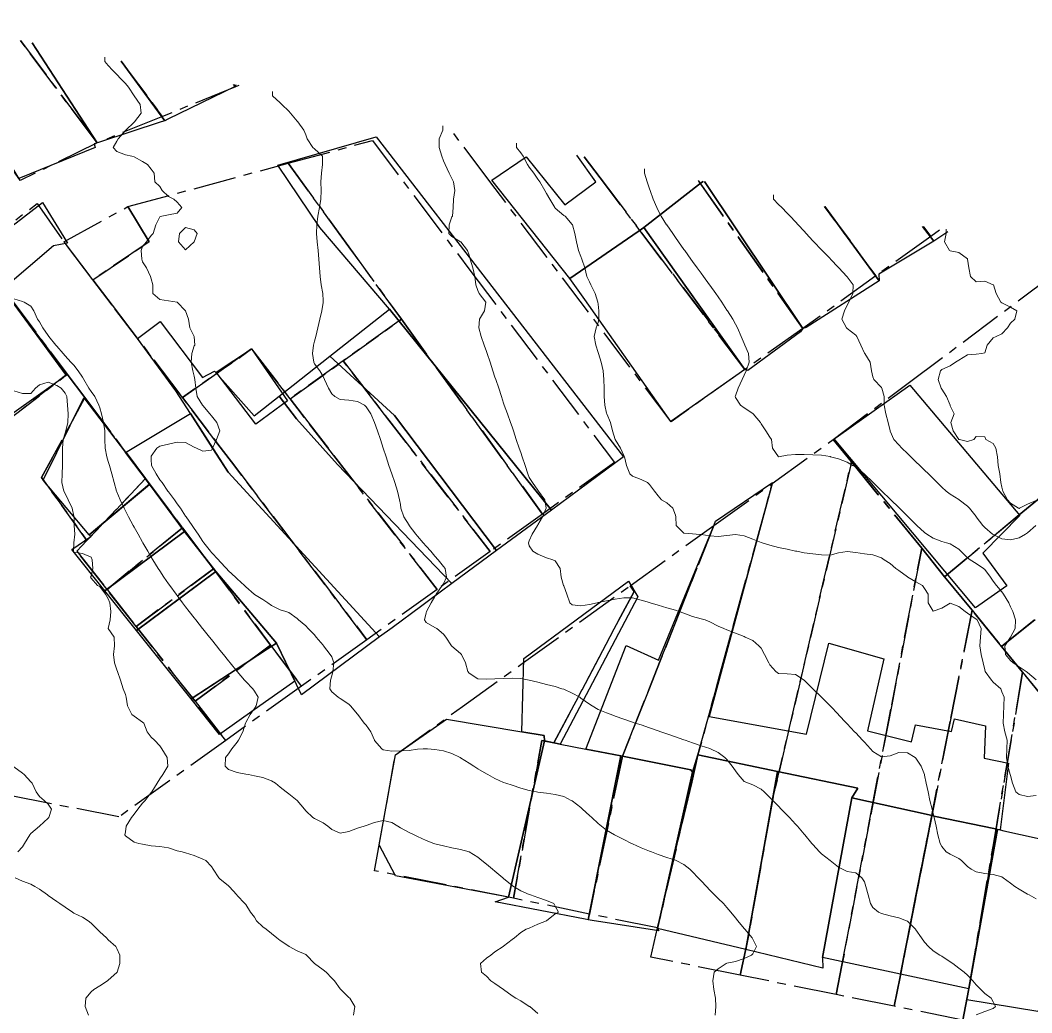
# Model space of a CAD drawing. Header units: centimetres. Extents: x 0 to 642158, y -847 to 649707.
# Drawn here: x 616607.6 to 616666.5, y 621725.4 to 621783.2 of the extents above; entities that cross this region are included whole.
import ezdxf

# ---------------------------------------------------------------- set-up
doc = ezdxf.new("R2010")
doc.units = ezdxf.units.CM
doc.header["$MEASUREMENT"] = 0
doc.linetypes.add('CENTERX2', pattern=[4, 2.5, -0.5, 0.5, -0.5])
doc.layers.add('SPW_batiments', color=7, linetype='Continuous')
doc.layers.add('SPW_parcellaire cadastral', color=7, linetype='CENTERX2', lineweight=25, true_color=0xff0542)
doc.layers.add('WAL_topographie 0.5', color=253, linetype='Continuous', lineweight=20)

msp = doc.modelspace()

# ---------------------------------------------------------------- linework, layer by layer
at = {"layer": 'SPW_batiments'}
for points in [[(616608.329, 621781.833), (616612.1, 621776.011), (616611.931, 621775.956), (616611.99, 621775.74), (616607.536, 621773.938), (616602.757, 621780.898), (616602.895, 621780.983), (616604.122, 621781.357), (616606.406, 621782.23)], [(616616.034, 621777.303), (616615.822, 621777.233), (616612.243, 621776.058), (616612.1, 621776.011), (616608.329, 621781.833)], [(616613.496, 621780.766), (616616.034, 621777.303)], [(616620.129, 621779.299), (616616.208, 621777.388), (616616.034, 621777.303), (616613.496, 621780.766)], [(616620.168, 621779.389), (616620.129, 621779.299), (616620.041, 621779.416)], [(616620.041, 621779.416), (616620.129, 621779.299)], [(616638.544, 621754.65), (616629.111, 621766.345), (616625.057, 621771.098), (616622.624, 621774.724), (616628.342, 621776.362), (616642.737, 621757.754), (616642.741, 621757.749), (616638.544, 621754.65)], [(616647.369, 621773.775), (616647.278, 621773.709), (616643.915, 621771.089), (616643.775, 621770.991), (616643.589, 621770.863), (616639.613, 621768.123), (616635.07, 621773.841), (616637.069, 621775.209), (616639.32, 621772.409), (616641.12, 621773.742), (616640.011, 621775.294)], [(616653.176, 621765.214), (616653.034, 621765.029), (616649.961, 621762.763), (616649.802, 621762.831), (616643.915, 621771.089), (616647.278, 621773.709), (616647.369, 621773.775)], [(616647.444, 621773.76), (616653.176, 621765.214)], [(616654.446, 621772.315), (616657.618, 621767.995), (616653.37, 621765.278), (616653.176, 621765.214), (616647.444, 621773.76)], [(616605.198, 621769.137), (616604.912, 621769.466), (616608.925, 621772.538), (616610.16, 621770.527), (616610.37, 621770.184), (616609.565, 621770.021), (616606.613, 621767.507), (616605.198, 621769.137)], [(616660.787, 621770.298), (616657.596, 621768.38), (616657.618, 621767.995), (616654.446, 621772.315)], [(616649.802, 621762.831), (616645.495, 621759.801), (616640.479, 621766.898), (616639.613, 621768.123), (616643.589, 621770.863), (616643.775, 621770.991), (616643.915, 621771.089), (616649.802, 621762.831)], [(616660.124, 621771.143), (616660.787, 621770.298)], [(616661.599, 621770.839), (616661.028, 621770.459), (616660.787, 621770.298), (616660.124, 621771.143)], [(616606.613, 621767.507), (616610.296, 621762.487), (616606.527, 621759.796), (616603.179, 621763.954), (616602.59, 621765.185), (616605.695, 621768.324), (616606.613, 621767.507)], [(616629.111, 621766.345), (616638.544, 621754.65), (616635.349, 621752.29), (616629.413, 621760.157), (616625.638, 621763.604), (616629.111, 621766.345)], [(616618.839, 621758.236), (616617.543, 621760.271), (616616.689, 621761.59), (616614.441, 621764.639), (616615.771, 621765.617), (616618.231, 621762.37), (616618.933, 621762.725), (616621.232, 621760.126), (616622.686, 621761.273), (616623.705, 621759.949), (616626.084, 621757.301), (616632.747, 621750.369), (616631.38, 621749.359), (616631.001, 621749.08), (616629.27, 621747.802), (616628.54, 621747.263), (616619.722, 621756.848), (616618.839, 621758.236)], [(616623.188, 621761.007), (616621.339, 621759.64), (616619.03, 621762.682), (616621.088, 621764.023), (616623.188, 621761.007)], [(616632.747, 621750.369), (616626.084, 621757.301), (616623.705, 621759.949), (616622.686, 621761.273), (616623.499, 621761.915), (616625.638, 621763.604), (616629.413, 621760.157), (616635.349, 621752.29), (616632.747, 621750.369)], [(616665.792, 621754.331), (616663.639, 621752.145), (616665.039, 621750.245), (616663.222, 621748.962), (616654.995, 621758.801), (616655.236, 621758.971), (616659.388, 621761.911), (616665.792, 621754.331)], [(616611.321, 621761.181), (616613.757, 621757.989), (616615.152, 621756.146), (616611.645, 621753.209), (616608.954, 621756.392), (616611.321, 621761.181)], [(616617.543, 621760.271), (616619.722, 621756.848), (616628.54, 621747.263), (616623.987, 621743.901), (616622.542, 621746.902), (616619.001, 621751.079), (616617.185, 621753.401), (616615.152, 621756.146), (616613.757, 621757.989), (616617.543, 621760.271)], [(616615.144, 621756.139), (616615.152, 621756.146), (616617.185, 621753.401), (616612.554, 621749.943), (616610.627, 621752.356), (616611.728, 621753.11), (616611.645, 621753.209), (616615.144, 621756.139)], [(616647.723, 621742.643), (616653.373, 621741.611), (616654.673, 621746.911), (616657.873, 621745.994), (616656.94, 621741.794), (616659.49, 621741.162), (616659.723, 621742.145), (616661.823, 621741.762), (616661.99, 621742.495), (616663.79, 621742.095), (616663.723, 621740.212), (616665.14, 621739.912), (616664.645, 621736.03), (616664.496, 621736.063), (616664.276, 621736.109), (616660.89, 621736.823), (616660.67, 621736.869), (616660.523, 621736.902), (616656.014, 621737.906), (616656.368, 621738.467), (616651.701, 621739.441), (616647.065, 621740.408), (616646.738, 621739.385), (616646.652, 621739.534), (616642.872, 621740.278), (616642.58, 621740.336), (616640.539, 621740.738), (616642.89, 621746.76), (616644.773, 621745.91), (616648.007, 621753.792), (616648.089, 621753.993), (616651.406, 621756.253), (616647.723, 621742.643)], [(616619.001, 621751.078), (616614.392, 621747.64), (616612.554, 621749.943), (616617.185, 621753.401), (616619.001, 621751.078)], [(616614.395, 621747.642), (616615.045, 621748.127), (616619.001, 621751.079), (616622.542, 621746.902), (616617.573, 621743.655), (616614.392, 621747.64), (616614.395, 621747.642)], [(616643.572, 621749.593), (616639.046, 621741.032), (616638.137, 621741.211), (616638.119, 621741.519), (616636.807, 621741.747), (616636.923, 621746.009), (616643.022, 621750.51), (616643.572, 621749.593)], [(616619.218, 621741.595), (616617.573, 621743.655), (616622.023, 621746.563), (616622.542, 621746.902), (616623.606, 621744.693), (616623.472, 621744.599), (616621.242, 621743.024), (616619.218, 621741.595)], [(616636.807, 621741.747), (616638.119, 621741.519), (616638.137, 621741.211), (616636.03, 621732.122), (616629.469, 621733.37), (616628.517, 621735.171), (616629.455, 621740.404), (616632.426, 621742.47), (616636.807, 621741.747)], [(616639.046, 621741.032), (616640.539, 621740.738), (616642.58, 621740.336), (616640.68, 621730.805), (616640.506, 621730.833), (616635.273, 621731.847), (616636.03, 621732.122), (616638.137, 621741.211), (616639.046, 621741.032)], [(616642.872, 621740.278), (616646.652, 621739.534), (616646.738, 621739.385), (616644.707, 621730.3), (616644.793, 621730.151), (616640.902, 621730.77), (616640.68, 621730.805), (616642.58, 621740.336), (616642.872, 621740.278)], [(616651.701, 621739.441), (616649.857, 621729.066), (616644.707, 621730.3), (616646.738, 621739.385), (616647.065, 621740.408), (616651.701, 621739.441)], [(616656.368, 621738.467), (616656.014, 621737.906), (616654.304, 621728.608), (616654.339, 621727.992), (616649.857, 621729.066), (616651.701, 621739.441), (616656.368, 621738.467)], [(616660.523, 621736.902), (616660.67, 621736.869), (616658.853, 621727.631), (616654.304, 621728.608), (616656.014, 621737.906), (616660.523, 621736.902)], [(616660.89, 621736.823), (616664.276, 621736.109), (616664.496, 621736.063), (616662.828, 621726.777), (616658.853, 621727.631), (616660.67, 621736.869), (616660.89, 621736.823)], [(616664.645, 621736.03), (616664.865, 621735.982), (616668.919, 621735.09), (616668.501, 621734.293), (616667.051, 621725.86), (616666.842, 621725.462), (616662.713, 621726.151), (616662.828, 621726.777), (616664.496, 621736.063), (616664.645, 621736.03)]]:
    msp.add_lwpolyline(points, dxfattribs=at)
at = {"layer": 'SPW_parcellaire cadastral'}
for points in [[(616607.637, 621781.976), (616612.1, 621776.01), (616607.614, 621773.823), (616603.23, 621781.015), (616601.926, 621783.154)], [(616613.487, 621780.768), (616615.901, 621777.551), (616612.1, 621776.01), (616607.637, 621781.976)], [(616620.036, 621779.417), (616620.148, 621779.273), (616615.901, 621777.551), (616613.487, 621780.768)], [(616620.344, 621779.353), (616620.148, 621779.273), (616620.036, 621779.417)], [(616649.797, 621762.837), (616645.514, 621759.775), (616634.958, 621773.764), (616632.658, 621776.812)], [(616638.017, 621754.414), (616629.806, 621765.749), (616626.745, 621769.973), (616623.225, 621774.832), (616628.12, 621776.157), (616630.662, 621772.774), (616633.796, 621768.602), (616642.206, 621757.41), (616638.017, 621754.414)], [(616611.85, 621768.049), (616615.121, 621770.256), (616613.888, 621772.305), (616623.225, 621774.832), (616626.745, 621769.973), (616629.806, 621765.749), (616626.42, 621763.328), (616623.329, 621761.118), (616621.088, 621764.022), (616617.066, 621761.196), (616612.977, 621766.568), (616611.85, 621768.049)], [(616640.442, 621775.205), (616641.374, 621773.973), (616649.797, 621762.837)], [(616647.074, 621773.836), (616653.177, 621765.208), (616649.797, 621762.837), (616641.374, 621773.973), (616640.442, 621775.205)], [(616654.428, 621772.319), (616657.409, 621768.28), (616653.177, 621765.208), (616647.074, 621773.836)], [(616623.997, 621744.39), (616622.196, 621746.789), (616618.87, 621751.22), (616618.372, 621751.884), (616617.069, 621753.619), (616614.916, 621756.488), (616611.386, 621761.191), (616610.366, 621762.549), (616609.383, 621763.859), (616607.032, 621766.991), (616604.971, 621769.737), (616608.62, 621772.488), (616610.171, 621770.255), (616611.85, 621768.049), (616612.977, 621766.568), (616617.066, 621761.196), (616619.132, 621758.483), (616619.918, 621757.45), (616627.793, 621747.104), (616623.997, 621744.39)], [(616611.85, 621768.049), (616610.171, 621770.255), (616613.888, 621772.305), (616615.121, 621770.256), (616611.85, 621768.049)], [(616660.182, 621771.131), (616660.621, 621770.576), (616657.409, 621768.28), (616654.428, 621772.319)], [(616660.621, 621770.576), (616660.182, 621771.131)], [(616661.123, 621770.937), (616660.621, 621770.576)], [(616680.849, 621766.866), (616676.09, 621762.923), (616672.006, 621759.54), (616669.537, 621757.495), (616667.242, 621755.6), (616665.755, 621754.362), (616661.417, 621750.768), (616660.083, 621752.431), (616655.999, 621757.457), (616654.939, 621758.76), (616659.293, 621762.024), (616669.01, 621769.309)], [(616606.763, 621759.773), (616603.713, 621764.352), (616607.032, 621766.991), (616609.383, 621763.859), (616610.366, 621762.549), (616606.763, 621759.773)], [(616663.021, 621748.822), (616661.417, 621750.768), (616665.755, 621754.362), (616667.242, 621755.6), (616669.537, 621757.495), (616672.006, 621759.54), (616676.09, 621762.923), (616680.849, 621766.866)], [(616638.017, 621754.414), (616634.973, 621752.238), (616629.08, 621759.879), (616626.42, 621763.328), (616629.806, 621765.749), (616638.017, 621754.414)], [(616687.916, 621765.407), (616679.605, 621758.706), (616675.965, 621755.772), (616664.734, 621746.716), (616663.021, 621748.822)], [(616692.385, 621763.397), (616678.843, 621752.273), (616667.676, 621743.099), (616665.959, 621745.21), (616664.734, 621746.716), (616675.965, 621755.772), (616679.605, 621758.706), (616687.916, 621765.407)], [(616617.066, 621761.196), (616621.088, 621764.022), (616623.329, 621761.118), (616624.034, 621760.203), (616625.989, 621757.669), (616631.882, 621750.028), (616627.793, 621747.104), (616619.918, 621757.45), (616619.132, 621758.483), (616617.066, 621761.196)], [(616623.329, 621761.118), (616626.42, 621763.328), (616629.08, 621759.879), (616634.973, 621752.238), (616631.882, 621750.028), (616625.989, 621757.669), (616624.034, 621760.203), (616623.329, 621761.118)], [(616606.763, 621759.773), (616610.366, 621762.549), (616611.386, 621761.191), (616608.872, 621756.538), (616611.509, 621752.877), (616610.923, 621752.255), (616612.676, 621750.027), (616614.371, 621747.874), (616617.798, 621743.518), (616619.591, 621741.239), (616613.372, 621736.793), (616604.535, 621738.512), (616606.073, 621748.255), (616605.173, 621750.388), (616606.273, 621751.005), (616604.056, 621754.334), (616602.58, 621756.551), (616604.671, 621758.162), (616606.763, 621759.773)], [(616611.386, 621761.191), (616614.916, 621756.488), (616611.509, 621752.877), (616608.872, 621756.538), (616611.386, 621761.191)], [(616651.391, 621756.194), (616654.939, 621758.76), (616655.999, 621757.457), (616651.417, 621737.842), (616649.897, 621729.288), (616649.525, 621727.579), (616644.317, 621728.63), (616644.715, 621730.335), (616646.699, 621738.822), (616647.066, 621740.408), (616648.325, 621745.002), (616649.197, 621748.185), (616651.391, 621756.194)], [(616655.999, 621757.457), (616660.083, 621752.431), (616658.339, 621743.308), (616657.069, 621736.668), (616655.443, 621728.168), (616655.114, 621726.449), (616649.525, 621727.579), (616649.897, 621729.288), (616651.417, 621737.842), (616655.999, 621757.457)], [(616611.509, 621752.877), (616614.916, 621756.488), (616617.069, 621753.619), (616612.676, 621750.027), (616610.923, 621752.255), (616611.509, 621752.877)], [(616651.391, 621756.194), (616649.197, 621748.185), (616648.325, 621745.002), (616647.066, 621740.408), (616646.699, 621738.822), (616644.715, 621730.335), (616640.749, 621731.135), (616642.67, 621740.318), (616643.039, 621741.248), (616644.2, 621744.179), (616644.868, 621745.867), (616646.094, 621748.961), (616647.993, 621753.757), (616651.391, 621756.194)], [(616618.87, 621751.22), (616614.371, 621747.874), (616612.676, 621750.027), (616617.069, 621753.619), (616618.372, 621751.884), (616618.87, 621751.22)], [(616636.33, 621732.058), (616637.975, 621741.243), (616638.687, 621741.102), (616643.347, 621749.918), (616643.12, 621750.247), (616647.993, 621753.757), (616646.094, 621748.961), (616644.868, 621745.867), (616644.2, 621744.179), (616643.039, 621741.248), (616642.67, 621740.318), (616640.749, 621731.135), (616636.33, 621732.058)], [(616663.021, 621748.822), (616661.786, 621742.54), (616660.491, 621735.957), (616658.825, 621727.485), (616658.487, 621725.768), (616655.114, 621726.449), (616655.443, 621728.168), (616657.069, 621736.668), (616658.339, 621743.308), (616660.083, 621752.431), (616661.417, 621750.768), (616663.021, 621748.822)], [(616618.87, 621751.22), (616622.196, 621746.789), (616617.798, 621743.518), (616614.371, 621747.874), (616618.87, 621751.22)], [(616643.12, 621750.247), (616643.347, 621749.918), (616638.687, 621741.102), (616637.975, 621741.243), (616636.33, 621732.058), (616628.247, 621733.661), (616629.455, 621740.403), (616633.358, 621743.215), (616636.917, 621745.779), (616643.12, 621750.247)], [(616662.478, 621724.961), (616658.487, 621725.768), (616658.825, 621727.485), (616660.491, 621735.957), (616661.786, 621742.54), (616663.021, 621748.822), (616664.734, 621746.716), (616665.959, 621745.21), (616664.254, 621735.175), (616662.811, 621726.679), (616662.478, 621724.961)], [(616623.997, 621744.39), (616619.591, 621741.239), (616617.798, 621743.518), (616622.196, 621746.789), (616623.997, 621744.39)], [(616662.478, 621724.961), (616662.811, 621726.679), (616664.254, 621735.175), (616665.959, 621745.21), (616667.676, 621743.099), (616670.024, 621740.212), (616668.751, 621734.241), (616667.045, 621725.824), (616666.698, 621724.109), (616662.478, 621724.961)]]:
    msp.add_lwpolyline(points, dxfattribs=at)
at = {"layer": 'WAL_topographie 0.5'}
for points in [[(616612.542, 621781), (616612.542, 621780.75), (616612.75, 621780.512), (616613, 621780.25), (616613.25, 621779.988), (616613.477, 621779.75), (616613.75, 621779.464), (616613.923, 621779.25), (616614.25, 621778.75), (616614.25, 621778.75), (616614.613, 621778.25), (616614.661, 621777.75), (616614.27, 621777.25), (616614.25, 621777.23), (616613.77, 621776.75), (616613.75, 621776.728), (616613.329, 621776.25), (616613.25, 621776.107), (616613.037, 621775.75), (616613.25, 621775.506), (616613.75, 621775.321), (616614.113, 621775.25), (616614.25, 621775.212), (616614.75, 621774.925), (616615.03, 621774.75), (616615.25, 621774.488), (616615.429, 621774.25), (616615.456, 621773.75), (616615.75, 621773.472), (616615.879, 621773.25), (616616.25, 621772.902), (616616.562, 621772.75), (616616.75, 621772.562), (616617.028, 621772.25), (616616.75, 621771.917), (616616.25, 621771.829), (616615.875, 621771.75), (616615.75, 621771.717), (616615.517, 621771.25), (616615.361, 621770.75), (616615.25, 621770.63), (616614.971, 621770.25), (616614.75, 621769.982), (616614.662, 621769.75), (616614.705, 621769.25), (616614.75, 621769.098), (616614.966, 621768.75), (616615.209, 621768.25), (616615.25, 621768.1), (616615.35, 621767.75), (616615.345, 621767.25), (616615.75, 621766.91), (616616.25, 621766.828), (616616.75, 621766.75), (616616.75, 621766.75), (616617.25, 621766.25), (616617.25, 621766.25), (616617.425, 621765.75), (616617.5, 621765.25), (616617.75, 621764.75), (616617.75, 621764.75), (616617.792, 621764.25), (616617.75, 621764.212), (616617.61, 621763.75), (616617.575, 621763.25), (616617.666, 621762.75), (616617.75, 621762.434), (616617.783, 621762.25), (616617.835, 621761.75), (616617.926, 621761.25), (616618.241, 621760.75), (616618.25, 621760.739), (616618.657, 621760.25), (616618.75, 621760.125), (616619.069, 621759.75), (616619.25, 621759.25), (616619.25, 621759.25), (616619.25, 621759.25), (616619.043, 621758.75), (616618.818, 621758.25), (616618.75, 621758.125), (616618.25, 621758.069), (616617.889, 621758.25), (616617.75, 621758.313), (616617.25, 621758.577), (616616.75, 621758.597), (616616.25, 621758.488), (616615.75, 621758.367), (616615.57, 621758.25), (616615.25, 621757.784), (616615.242, 621757.75), (616615.25, 621757.583), (616615.273, 621757.25), (616615.529, 621756.75), (616615.75, 621756.415), (616615.877, 621756.25), (616616.224, 621755.75), (616616.25, 621755.712), (616616.595, 621755.25), (616616.75, 621755.011), (616616.946, 621754.75), (616617.25, 621754.288), (616617.283, 621754.25), (616617.64, 621753.75), (616617.75, 621753.569), (616617.987, 621753.25), (616618.25, 621752.82), (616618.312, 621752.75), (616618.695, 621752.25), (616618.75, 621752.179), (616619.165, 621751.75), (616619.25, 621751.65), (616619.636, 621751.25), (616619.75, 621751.117), (616620.15, 621750.75), (616620.25, 621750.645), (616620.686, 621750.25), (616620.75, 621750.184), (616621.235, 621749.75), (616621.25, 621749.737), (616621.75, 621749.446), (616622.031, 621749.25), (616622.25, 621749.091), (616622.75, 621748.833), (616623.083, 621748.75), (616623.25, 621748.694), (616623.75, 621748.333), (616623.821, 621748.25), (616624.25, 621747.917), (616624.381, 621747.75), (616624.75, 621747.381), (616624.854, 621747.25), (616625.25, 621746.79), (616625.277, 621746.75), (616625.659, 621746.25), (616625.75, 621746.114), (616625.866, 621745.75), (616625.821, 621745.25), (616625.75, 621745.009), (616625.672, 621744.75), (616625.642, 621744.25), (616625.75, 621744.06), (616626.132, 621743.75), (616626.25, 621743.676), (616626.75, 621743.344), (616626.846, 621743.25), (616627.25, 621742.775), (616627.267, 621742.75), (616627.633, 621742.25), (616627.75, 621742.133), (616628.021, 621741.75), (616628.237, 621741.25), (616628.25, 621741.23), (616628.678, 621740.75), (616628.75, 621740.698), (616629.25, 621740.621), (616629.75, 621740.63), (616630.25, 621740.656), (616630.75, 621740.735), (616631.083, 621740.75), (616631.25, 621740.757), (616631.333, 621740.75), (616631.75, 621740.715), (616632.25, 621740.636), (616632.75, 621740.49), (616633.223, 621740.25), (616633.25, 621740.237), (616633.75, 621739.919), (616634.016, 621739.75), (616634.25, 621739.595), (616634.75, 621739.293), (616634.831, 621739.25), (616635.25, 621739.019), (616635.75, 621738.795), (616635.886, 621738.75), (616636.25, 621738.631), (616636.75, 621738.47), (616637.25, 621738.327), (616637.667, 621738.25), (616637.75, 621738.235), (616638.25, 621738.169), (616638.75, 621738.099), (616639.25, 621737.969), (616639.687, 621737.75), (616639.75, 621737.719), (616640.25, 621737.344), (616640.35, 621737.25), (616640.75, 621736.875), (616640.886, 621736.75), (616641.25, 621736.409), (616641.458, 621736.25), (616641.75, 621736.02), (616642.208, 621735.75), (616642.25, 621735.724), (616642.75, 621735.47), (616643.198, 621735.25), (616643.25, 621735.224), (616643.75, 621734.991), (616644.25, 621734.795), (616644.369, 621734.75), (616644.75, 621734.602), (616645.25, 621734.432), (616645.75, 621734.268), (616645.792, 621734.25), (616646.25, 621734.03), (616646.583, 621733.75), (616646.75, 621733.598), (616647.083, 621733.25), (616647.25, 621733.08), (616647.56, 621732.75), (616647.75, 621732.534), (616648.034, 621732.25), (616648.25, 621732.044), (616648.544, 621731.75), (616648.75, 621731.518), (616648.97, 621731.25), (616649.25, 621730.909), (616649.383, 621730.75), (616649.75, 621730.3), (616649.792, 621730.25), (616650.218, 621729.75), (616650.25, 621729.671), (616650.466, 621729.25), (616650.25, 621728.829), (616650.179, 621728.75), (616649.75, 621728.545), (616649.25, 621728.375), (616648.75, 621728.27), (616648.7, 621728.25), (616648.25, 621727.94), (616648, 621727.75), (616647.927, 621727.25), (616647.979, 621726.75), (616648.083, 621726.25), (616648.105, 621725.75), (616648.075, 621725.25)], [(616622.309, 621779), (616622.309, 621778.75), (616622.75, 621778.345), (616622.84, 621778.25), (616623.25, 621777.86), (616623.35, 621777.75), (616623.75, 621777.276), (616623.773, 621777.25), (616624.131, 621776.75), (616624.25, 621776.487), (616624.326, 621776.25), (616624.659, 621775.75), (616624.75, 621775.674), (616625.209, 621775.25), (616625.219, 621774.75), (616625.151, 621774.25), (616625.126, 621773.75), (616625.129, 621773.25), (616625.114, 621772.75), (616625.042, 621772.25), (616624.95, 621771.75), (616624.885, 621771.25), (616624.871, 621770.75), (616624.908, 621770.25), (616624.957, 621769.75), (616624.999, 621769.25), (616625.036, 621768.75), (616625.074, 621768.25), (616625.14, 621767.75), (616625.23, 621767.25), (616625.25, 621766.821), (616625.254, 621766.75), (616625.25, 621766.728), (616625.172, 621766.25), (616625.054, 621765.75), (616624.935, 621765.25), (616624.818, 621764.75), (616624.75, 621764.471), (616624.697, 621764.25), (616624.626, 621763.75), (616624.703, 621763.25), (616624.75, 621763.156), (616625.055, 621762.75), (616625.25, 621762.412), (616625.333, 621762.25), (616625.564, 621761.75), (616625.75, 621761.408), (616625.932, 621761.25), (616626.25, 621761.075), (616626.75, 621761.052), (616627.25, 621760.968), (616627.65, 621760.75), (616627.75, 621760.659), (616628.037, 621760.25), (616628.25, 621759.75), (616628.25, 621759.75), (616628.417, 621759.25), (616628.583, 621758.75), (616628.75, 621758.25), (616628.75, 621758.25), (616628.917, 621757.75), (616629.083, 621757.25), (616629.25, 621756.75), (616629.25, 621756.75), (616629.417, 621756.25), (616629.58, 621755.75), (616629.706, 621755.25), (616629.75, 621754.964), (616629.782, 621754.75), (616629.95, 621754.25), (616630.25, 621753.765), (616630.258, 621753.75), (616630.65, 621753.25), (616630.75, 621753.131), (616631.071, 621752.75), (616631.25, 621752.548), (616631.514, 621752.25), (616631.75, 621751.965), (616631.939, 621751.75), (616632.25, 621751.37), (616632.348, 621751.25), (616632.44, 621750.75), (616632.25, 621750.355), (616632.183, 621750.25), (616631.835, 621749.75), (616631.75, 621749.617), (616631.542, 621749.25), (616631.266, 621748.75), (616631.25, 621748.675), (616631.159, 621748.25), (616631.25, 621748.101), (616631.75, 621747.806), (616631.862, 621747.75), (616632.25, 621747.427), (616632.392, 621747.25), (616632.732, 621746.75), (616632.75, 621746.721), (616633.25, 621746.304), (616633.3, 621746.25), (616633.531, 621745.75), (616633.68, 621745.25), (616633.75, 621745.15), (616634.25, 621744.832), (616634.75, 621744.806), (616635.25, 621744.825), (616635.75, 621744.842), (616636.25, 621744.86), (616636.75, 621744.842), (616637.25, 621744.75), (616637.25, 621744.75), (616637.75, 621744.625), (616638.25, 621744.5), (616638.75, 621744.375), (616639.15, 621744.25), (616639.25, 621744.219), (616639.75, 621744), (616640.182, 621743.75), (616640.25, 621743.71), (616640.75, 621743.345), (616640.907, 621743.25), (616641.25, 621743.047), (616641.75, 621742.846), (616642.012, 621742.75), (616642.25, 621742.661), (616642.75, 621742.486), (616643.25, 621742.306), (616643.417, 621742.25), (616643.75, 621742.143), (616644.25, 621741.982), (616644.75, 621741.804), (616644.9, 621741.75), (616645.25, 621741.625), (616645.75, 621741.446), (616646.25, 621741.277), (616646.329, 621741.25), (616646.75, 621741.102), (616647.25, 621740.932), (616647.75, 621740.768), (616647.794, 621740.75), (616648.25, 621740.544), (616648.625, 621740.25), (616648.75, 621740.136), (616649.048, 621739.75), (616649.25, 621739.476), (616649.414, 621739.25), (616649.75, 621738.86), (616650, 621738.75), (616650.25, 621738.654), (616650.75, 621738.397), (616650.91, 621738.25), (616651.25, 621737.917), (616651.417, 621737.75), (616651.75, 621737.41), (616651.91, 621737.25), (616652.25, 621736.894), (616652.391, 621736.75), (616652.75, 621736.366), (616652.854, 621736.25), (616653.25, 621735.787), (616653.279, 621735.75), (616653.69, 621735.25), (616653.75, 621735.177), (616654.13, 621734.75), (616654.25, 621734.633), (616654.75, 621734.25), (616654.75, 621734.25), (616655.25, 621733.875), (616655.481, 621733.75), (616655.75, 621733.618), (616656.25, 621733.531), (616656.605, 621733.25), (616656.75, 621733.021), (616656.834, 621732.75), (616656.967, 621732.25), (616657.114, 621731.75), (616657.25, 621731.516), (616657.562, 621731.25), (616657.75, 621731.166), (616658.25, 621731.024), (616658.75, 621730.908), (616659.203, 621730.75), (616659.25, 621730.727), (616659.72, 621730.25), (616659.75, 621730.21), (616660.069, 621729.75), (616660.25, 621729.505), (616660.479, 621729.25), (616660.75, 621728.988), (616661.142, 621728.75), (616661.25, 621728.682), (616661.75, 621728.357), (616661.9, 621728.25), (616662.25, 621727.995), (616662.557, 621727.75), (616662.75, 621727.576), (616663.052, 621727.25), (616663.25, 621727.022), (616663.528, 621726.75), (616663.75, 621726.523), (616664.125, 621726.25), (616664.25, 621726.028), (616664.385, 621725.75), (616664.25, 621725.648), (616663.75, 621725.463), (616663.25, 621725.276)], [(616632.214, 621777), (616632.214, 621776.75), (616632.009, 621776.25), (616632, 621775.75), (616632.155, 621775.25), (616632.25, 621774.964), (616632.357, 621774.75), (616632.589, 621774.25), (616632.75, 621773.95), (616632.831, 621773.75), (616632.908, 621773.25), (616632.838, 621772.75), (616632.827, 621772.25), (616632.774, 621771.75), (616632.75, 621771.714), (616632.588, 621771.25), (616632.571, 621770.75), (616632.75, 621770.562), (616633.25, 621770.264), (616633.267, 621770.25), (616633.662, 621769.75), (616633.75, 621769.489), (616633.818, 621769.25), (616633.97, 621768.75), (616634.075, 621768.25), (616634.132, 621767.75), (616634.25, 621767.435), (616634.329, 621767.25), (616634.722, 621766.75), (616634.645, 621766.25), (616634.352, 621765.75), (616634.304, 621765.25), (616634.443, 621764.75), (616634.614, 621764.25), (616634.75, 621763.869), (616634.793, 621763.75), (616634.97, 621763.25), (616635.125, 621762.75), (616635.25, 621762.375), (616635.293, 621762.25), (616635.475, 621761.75), (616635.629, 621761.25), (616635.75, 621760.875), (616635.793, 621760.75), (616635.979, 621760.25), (616636.157, 621759.75), (616636.25, 621759.488), (616636.335, 621759.25), (616636.492, 621758.75), (616636.657, 621758.25), (616636.75, 621758), (616636.842, 621757.75), (616637, 621757.25), (616637.165, 621756.75), (616637.25, 621756.55), (616637.438, 621756.25), (616637.75, 621755.804), (616637.794, 621755.75), (616638.153, 621755.25), (616638.222, 621754.75), (616638.011, 621754.25), (616637.75, 621753.79), (616637.728, 621753.75), (616637.417, 621753.25), (616637.25, 621752.863), (616637.205, 621752.75), (616637.25, 621752.57), (616637.46, 621752.25), (616637.75, 621752.073), (616638.25, 621751.862), (616638.611, 621751.75), (616638.75, 621751.684), (616639.045, 621751.25), (616639.109, 621750.75), (616639.242, 621750.25), (616639.25, 621750.231), (616639.428, 621749.75), (616639.603, 621749.25), (616639.75, 621749.136), (616640.25, 621749.077), (616640.75, 621749.153), (616641.196, 621749.25), (616641.25, 621749.262), (616641.75, 621749.373), (616642.25, 621749.47), (616642.75, 621749.541), (616643.25, 621749.54), (616643.75, 621749.413), (616644.25, 621749.26), (616644.292, 621749.25), (616644.75, 621749.116), (616645.25, 621748.963), (616645.75, 621748.813), (616645.964, 621748.75), (616646.25, 621748.639), (616646.75, 621748.445), (616647.25, 621748.317), (616647.484, 621748.25), (616647.75, 621748.145), (616648.25, 621747.887), (616648.573, 621747.75), (616648.75, 621747.682), (616649.25, 621747.483), (616649.75, 621747.283), (616649.821, 621747.25), (616650.25, 621747.066), (616650.61, 621746.75), (616650.75, 621746.607), (616650.942, 621746.25), (616651.188, 621745.75), (616651.25, 621745.634), (616651.594, 621745.25), (616651.75, 621745.127), (616652.25, 621745.117), (616652.75, 621745.086), (616653.25, 621744.75), (616653.25, 621744.75), (616653.75, 621744.25), (616653.75, 621744.25), (616654.25, 621743.75), (616654.25, 621743.75), (616654.75, 621743.25), (616654.75, 621743.25), (616655.239, 621742.75), (616655.25, 621742.738), (616655.717, 621742.25), (616655.75, 621742.213), (616656.182, 621741.75), (616656.25, 621741.677), (616656.639, 621741.25), (616656.75, 621741.134), (616657.109, 621740.75), (616657.25, 621740.606), (616657.75, 621740.278), (616658.25, 621740.354), (616658.75, 621740.533), (616659.25, 621740.521), (616659.698, 621740.25), (616659.75, 621740.21), (616660.063, 621739.75), (616660.243, 621739.25), (616660.25, 621739.221), (616660.35, 621738.75), (616660.454, 621738.25), (616660.565, 621737.75), (616660.686, 621737.25), (616660.75, 621736.988), (616660.807, 621736.75), (616660.917, 621736.25), (616661.03, 621735.75), (616661.16, 621735.25), (616661.25, 621735.061), (616661.511, 621734.75), (616661.75, 621734.619), (616662.25, 621734.365), (616662.394, 621734.25), (616662.75, 621733.9), (616662.964, 621733.75), (616663.25, 621733.592), (616663.75, 621733.5), (616664.25, 621733.442), (616664.75, 621733.296), (616664.829, 621733.25), (616665.25, 621732.942), (616665.506, 621732.75), (616665.75, 621732.577), (616666.25, 621732.303), (616666.347, 621732.25), (616666.75, 621732.014)], [(616636.512, 621776), (616636.512, 621775.75), (616636.75, 621775.434), (616636.887, 621775.25), (616637.154, 621774.75), (616637.25, 621774.597), (616637.513, 621774.25), (616637.75, 621773.91), (616637.863, 621773.75), (616638.148, 621773.25), (616638.25, 621773.068), (616638.439, 621772.75), (616638.736, 621772.25), (616638.75, 621772.222), (616639.25, 621771.8), (616639.338, 621771.75), (616639.75, 621771.267), (616639.757, 621771.25), (616639.891, 621770.75), (616640, 621770.25), (616640.111, 621769.75), (616640.25, 621769.405), (616640.306, 621769.25), (616640.474, 621768.75), (616640.595, 621768.25), (616640.75, 621767.926), (616640.84, 621767.75), (616641.081, 621767.25), (616641.232, 621766.75), (616641.25, 621766.635), (616641.299, 621766.25), (616641.291, 621765.75), (616641.25, 621765.556), (616641.14, 621765.25), (616641.031, 621764.75), (616641.125, 621764.25), (616641.25, 621763.817), (616641.273, 621763.75), (616641.436, 621763.25), (616641.545, 621762.75), (616641.596, 621762.25), (616641.608, 621761.75), (616641.616, 621761.25), (616641.65, 621760.75), (616641.75, 621760.292), (616641.763, 621760.25), (616641.971, 621759.75), (616642.09, 621759.25), (616642.25, 621758.75), (616642.25, 621758.75), (616642.556, 621758.25), (616642.75, 621757.831), (616642.785, 621757.75), (616642.91, 621757.25), (616643.104, 621756.75), (616643.25, 621756.629), (616643.75, 621756.429), (616644.12, 621756.25), (616644.25, 621756.137), (616644.536, 621755.75), (616644.75, 621755.477), (616644.942, 621755.25), (616645.25, 621755.06), (616645.605, 621754.75), (616645.75, 621754.35), (616645.769, 621754.25), (616645.792, 621753.75), (616646.25, 621753.31), (616646.75, 621753.264), (616646.964, 621753.25), (616647.25, 621753.229), (616647.75, 621753.154), (616648.25, 621753.111), (616648.75, 621753.161), (616649.25, 621753.234), (616649.75, 621753.143), (616650.25, 621752.95), (616650.75, 621752.768), (616650.81, 621752.75), (616651.25, 621752.605), (616651.75, 621752.464), (616652.25, 621752.363), (616652.75, 621752.265), (616652.821, 621752.25), (616653.25, 621752.162), (616653.75, 621752.094), (616654.25, 621752.033), (616654.75, 621752.029), (616655.25, 621752.163), (616655.75, 621752.229), (616656.25, 621752.178), (616656.75, 621752.11), (616657.25, 621752.035), (616657.75, 621751.862), (616657.909, 621751.75), (616658.25, 621751.537), (616658.587, 621751.25), (616658.75, 621751.124), (616659.25, 621750.766), (616659.28, 621750.75), (616659.75, 621750.469), (616660.139, 621750.25), (616660.25, 621750.079), (616660.464, 621749.75), (616660.466, 621749.25), (616660.75, 621748.769), (616661.25, 621748.94), (616661.75, 621749.23), (616662.25, 621749.043), (616662.605, 621748.75), (616662.75, 621748.649), (616663.25, 621748.307), (616663.308, 621748.25), (616663.554, 621747.75), (616663.516, 621747.25), (616663.472, 621746.75), (616663.553, 621746.25), (616663.664, 621745.75), (616663.75, 621745.352), (616663.773, 621745.25), (616664.147, 621744.75), (616664.25, 621744.635), (616664.69, 621744.25), (616664.75, 621744.067), (616664.88, 621743.75), (616664.856, 621743.25), (616664.85, 621742.75), (616664.825, 621742.25), (616664.92, 621741.75), (616665.049, 621741.25), (616665.04, 621740.75), (616665.023, 621740.25), (616665.095, 621739.75), (616665.24, 621739.25), (616665.25, 621739.204), (616665.375, 621738.75), (616665.57, 621738.25), (616665.75, 621738.103), (616666.25, 621737.985), (616666.75, 621738.034)], [(616643.962, 621774.5), (616643.962, 621774.25), (616644.11, 621773.75), (616644.25, 621773.346), (616644.284, 621773.25), (616644.466, 621772.75), (616644.668, 621772.25), (616644.75, 621772.074), (616644.917, 621771.75), (616645.242, 621771.25), (616645.25, 621771.238), (616645.594, 621770.75), (616645.75, 621770.518), (616645.936, 621770.25), (616646.25, 621769.81), (616646.293, 621769.75), (616646.658, 621769.25), (616646.75, 621769.122), (616647.021, 621768.75), (616647.25, 621768.436), (616647.381, 621768.25), (616647.742, 621767.75), (616647.75, 621767.739), (616648.108, 621767.25), (616648.25, 621767.048), (616648.458, 621766.75), (616648.75, 621766.29), (616648.776, 621766.25), (616649.087, 621765.75), (616649.25, 621765.457), (616649.372, 621765.25), (616649.587, 621764.75), (616649.75, 621764.35), (616649.792, 621764.25), (616650.014, 621763.75), (616650.037, 621763.25), (616649.874, 621762.75), (616649.75, 621762.505), (616649.632, 621762.25), (616649.396, 621761.75), (616649.25, 621761.298), (616649.233, 621761.25), (616649.25, 621761.19), (616649.539, 621760.75), (616649.75, 621760.602), (616650.25, 621760.27), (616650.272, 621760.25), (616650.699, 621759.75), (616650.75, 621759.667), (616651.005, 621759.25), (616651.25, 621758.886), (616651.337, 621758.75), (616651.4, 621758.25), (616651.75, 621757.75), (616652.25, 621757.841), (616652.75, 621757.888), (616653.25, 621757.88), (616653.75, 621757.863), (616654.25, 621757.841), (616654.75, 621757.756), (616654.775, 621757.75), (616655.25, 621757.622), (616655.75, 621757.439), (616656.066, 621757.25), (616656.25, 621757.156), (616656.737, 621756.75), (616656.75, 621756.74), (616657.25, 621756.264), (616657.264, 621756.25), (616657.75, 621755.773), (616657.774, 621755.75), (616658.25, 621755.278), (616658.279, 621755.25), (616658.75, 621754.796), (616658.797, 621754.75), (616659.25, 621754.301), (616659.301, 621754.25), (616659.75, 621753.809), (616659.811, 621753.75), (616660.25, 621753.345), (616660.381, 621753.25), (616660.75, 621753.017), (616661.25, 621752.828), (616661.531, 621752.75), (616661.75, 621752.692), (616662.25, 621752.366), (616662.358, 621752.25), (616662.75, 621751.866), (616662.914, 621751.75), (616663.25, 621751.534), (616663.69, 621751.25), (616663.75, 621751.189), (616664.094, 621750.75), (616664.25, 621750.514), (616664.429, 621750.25), (616664.75, 621749.885), (616664.85, 621749.75), (616665.149, 621749.25), (616665.25, 621749.022), (616665.39, 621748.75), (616665.544, 621748.25), (616665.523, 621747.75), (616665.256, 621747.25), (616665.25, 621747.243), (616664.922, 621746.75), (616664.966, 621746.25), (616665.25, 621745.888), (616665.409, 621745.75), (616665.75, 621745.525), (616666.156, 621745.25), (616666.25, 621745.189), (616666.75, 621744.764)], [(616651.458, 621773), (616651.458, 621772.75), (616651.75, 621772.44), (616651.936, 621772.25), (616652.25, 621771.924), (616652.424, 621771.75), (616652.75, 621771.417), (616652.904, 621771.25), (616653.25, 621770.875), (616653.357, 621770.75), (616653.75, 621770.31), (616653.807, 621770.25), (616654.25, 621769.798), (616654.298, 621769.75), (616654.75, 621769.28), (616654.779, 621769.25), (616655.25, 621768.76), (616655.259, 621768.75), (616655.732, 621768.25), (616655.75, 621768.23), (616656.091, 621767.75), (616656.071, 621767.25), (616655.851, 621766.75), (616655.75, 621766.572), (616655.583, 621766.25), (616655.431, 621765.75), (616655.711, 621765.25), (616655.75, 621765.22), (616656.25, 621764.821), (616656.313, 621764.75), (616656.534, 621764.25), (616656.75, 621763.782), (616656.772, 621763.75), (616657.077, 621763.25), (616657.169, 621762.75), (616657.25, 621762.393), (616657.293, 621762.25), (616657.75, 621761.772), (616657.765, 621761.75), (616657.894, 621761.25), (616657.905, 621760.75), (616657.993, 621760.25), (616658.125, 621759.75), (616658.245, 621759.25), (616658.25, 621759.24), (616658.47, 621758.75), (616658.75, 621758.445), (616658.924, 621758.25), (616659.25, 621757.943), (616659.454, 621757.75), (616659.75, 621757.459), (616659.97, 621757.25), (616660.25, 621756.973), (616660.477, 621756.75), (616660.75, 621756.477), (616660.979, 621756.25), (616661.25, 621755.986), (616661.518, 621755.75), (616661.75, 621755.569), (616662.25, 621755.265), (616662.27, 621755.25), (616662.75, 621754.884), (616662.864, 621754.75), (616663.25, 621754.266), (616663.262, 621754.25), (616663.646, 621753.75), (616663.75, 621753.63), (616664.212, 621753.25), (616664.25, 621753.225), (616664.75, 621752.983), (616665.25, 621752.912), (616665.75, 621753.041), (616666.118, 621753.25), (616666.25, 621753.331), (616666.728, 621753.75)], [(616617.75, 621770.25), (616617.75, 621770.25), (616617.25, 621769.786), (616616.844, 621770.25), (616616.893, 621770.75), (616617.25, 621771.091), (616617.75, 621770.956), (616617.917, 621770.75), (616617.75, 621770.25)], [(616661.503, 621771), (616661.503, 621770.75), (616661.419, 621770.25), (616661.703, 621769.75), (616661.75, 621769.731), (616662.25, 621769.642), (616662.75, 621769.262), (616662.757, 621769.25), (616662.831, 621768.75), (616662.924, 621768.25), (616663.25, 621767.938), (616663.75, 621767.963), (616664.25, 621767.762), (616664.259, 621767.75), (616664.424, 621767.25), (616664.685, 621766.75), (616664.75, 621766.713), (616665.25, 621766.452), (616665.612, 621766.25), (616665.508, 621765.75), (616665.25, 621765.515), (616665.073, 621765.25), (616664.75, 621764.899), (616664.417, 621764.75), (616664.25, 621764.679), (616663.9, 621764.25), (616663.75, 621763.8), (616663.583, 621763.75), (616663.25, 621763.715), (616662.75, 621763.675), (616662.25, 621763.369), (616662.054, 621763.25), (616661.75, 621763.036), (616661.25, 621762.821), (616661.176, 621762.75), (616661.045, 621762.25), (616661.218, 621761.75), (616661.25, 621761.679), (616661.532, 621761.25), (616661.743, 621760.75), (616661.75, 621760.704), (616661.977, 621760.25), (616661.786, 621759.75), (616661.925, 621759.25), (616662.25, 621758.763), (616662.286, 621758.75), (616662.75, 621758.645), (616663.111, 621758.75), (616663.25, 621758.929), (616663.75, 621758.917), (616663.809, 621758.75), (616664.25, 621758.523), (616664.408, 621758.25), (616664.487, 621757.75), (616664.536, 621757.25), (616664.631, 621756.75), (616664.683, 621756.25), (616664.75, 621755.972), (616664.797, 621755.75), (616665.069, 621755.25), (616665.25, 621755.042), (616665.718, 621754.75), (616665.75, 621754.74), (616665.773, 621754.75), (616666.25, 621754.983), (616666.75, 621755.204)], [(616607.25, 621766.935), (616607.75, 621766.787), (616607.856, 621766.75), (616608.25, 621766.505), (616608.409, 621766.25), (616608.638, 621765.75), (616608.75, 621765.595), (616608.947, 621765.25), (616609.25, 621764.816), (616609.292, 621764.75), (616609.694, 621764.25), (616609.75, 621764.185), (616610.128, 621763.75), (616610.25, 621763.616), (616610.574, 621763.25), (616610.75, 621763.073), (616610.998, 621762.75), (616611.25, 621762.375), (616611.325, 621762.25), (616611.625, 621761.75), (616611.75, 621761.542), (616611.966, 621761.25), (616612.203, 621760.75), (616612.25, 621760.593), (616612.352, 621760.25), (616612.479, 621759.75), (616612.546, 621759.25), (616612.548, 621758.75), (616612.57, 621758.25), (616612.671, 621757.75), (616612.75, 621757.482), (616612.815, 621757.25), (616612.948, 621756.75), (616613.083, 621756.25), (616613.236, 621755.75), (616613.25, 621755.712), (616613.44, 621755.25), (616613.679, 621754.75), (616613.75, 621754.605), (616613.93, 621754.25), (616614.197, 621753.75), (616614.25, 621753.653), (616614.481, 621753.25), (616614.75, 621752.773), (616614.763, 621752.75), (616615.049, 621752.25), (616615.25, 621751.909), (616615.346, 621751.75), (616615.662, 621751.25), (616615.75, 621751.111), (616615.982, 621750.75), (616616.25, 621750.355), (616616.324, 621750.25), (616616.694, 621749.75), (616616.75, 621749.675), (616617.077, 621749.25), (616617.25, 621749.025), (616617.46, 621748.75), (616617.75, 621748.373), (616617.846, 621748.25), (616618.235, 621747.75), (616618.25, 621747.732), (616618.641, 621747.25), (616618.75, 621747.117), (616619.046, 621746.75), (616619.25, 621746.5), (616619.454, 621746.25), (616619.75, 621745.873), (616619.85, 621745.75), (616620.25, 621745.256), (616620.255, 621745.25), (616620.675, 621744.75), (616620.75, 621744.675), (616621.159, 621744.25), (616621.25, 621744.112), (616621.477, 621743.75), (616621.361, 621743.25), (616621.25, 621743.096), (616621, 621742.75), (616620.75, 621742.283), (616620.735, 621742.25), (616620.578, 621741.75), (616620.323, 621741.25), (616620.25, 621741.149), (616619.945, 621740.75), (616619.75, 621740.457), (616619.579, 621740.25), (616619.552, 621739.75), (616619.75, 621739.555), (616620.25, 621739.373), (616620.75, 621739.28), (616620.904, 621739.25), (616621.25, 621739.184), (616621.75, 621739.088), (616622.25, 621738.896), (616622.474, 621738.75), (616622.75, 621738.531), (616623.096, 621738.25), (616623.25, 621738.141), (616623.739, 621737.75), (616623.75, 621737.74), (616624.171, 621737.25), (616624.25, 621737.148), (616624.657, 621736.75), (616624.75, 621736.69), (616625.25, 621736.45), (616625.527, 621736.25), (616625.75, 621736.063), (616626.25, 621735.835), (616626.75, 621735.932), (616627.25, 621736.136), (616627.631, 621736.25), (616627.75, 621736.282), (616628.25, 621736.461), (616628.75, 621736.59), (616629.25, 621736.457), (616629.602, 621736.25), (616629.75, 621736.158), (616630.25, 621735.89), (616630.541, 621735.75), (616630.75, 621735.647), (616631.25, 621735.421), (616631.703, 621735.25), (616631.75, 621735.231), (616632.25, 621735.111), (616632.75, 621734.997), (616633.25, 621734.901), (616633.75, 621734.756), (616633.76, 621734.75), (616634.25, 621734.446), (616634.485, 621734.25), (616634.75, 621734.039), (616635.108, 621733.75), (616635.25, 621733.638), (616635.708, 621733.25), (616635.75, 621733.212), (616636.25, 621732.804), (616636.339, 621732.75), (616636.75, 621732.489), (616637.25, 621732.273), (616637.329, 621732.25), (616637.75, 621732.096), (616638.25, 621731.92), (616638.675, 621731.75), (616638.75, 621731.6), (616638.944, 621731.25), (616638.75, 621731.141), (616638.25, 621730.75), (616638.25, 621730.75), (616637.75, 621730.54), (616637.25, 621730.325), (616637.062, 621730.25), (616636.75, 621730.065), (616636.396, 621729.75), (616636.25, 621729.65), (616635.75, 621729.267), (616635.725, 621729.25), (616635.25, 621728.933), (616635.011, 621728.75), (616634.75, 621728.568), (616634.411, 621728.25), (616634.468, 621727.75), (616634.75, 621727.526), (616635.02, 621727.25), (616635.25, 621727.092), (616635.74, 621726.75), (616635.75, 621726.743), (616636.25, 621726.387), (616636.463, 621726.25), (616636.75, 621726.078), (616637.25, 621725.766), (616637.272, 621725.75), (616637.75, 621725.35)], [(616607.25, 621761.577), (616607.75, 621761.424), (616608.25, 621761.422), (616608.519, 621761.75), (616608.75, 621761.934), (616609.25, 621762.085), (616609.75, 621761.905), (616610.003, 621761.75), (616610.25, 621761.447), (616610.329, 621761.25), (616610.369, 621760.75), (616610.421, 621760.25), (616610.397, 621759.75), (616610.277, 621759.25), (616610.25, 621759.117), (616610.126, 621758.75), (616610.085, 621758.25), (616610.09, 621757.75), (616610.082, 621757.25), (616610.06, 621756.75), (616610.051, 621756.25), (616610.161, 621755.75), (616610.25, 621755.618), (616610.423, 621755.25), (616610.641, 621754.75), (616610.75, 621754.288), (616610.755, 621754.25), (616610.772, 621753.75), (616610.799, 621753.25), (616610.75, 621752.75), (616610.75, 621752.749), (616610.73, 621752.25), (616610.75, 621752.194), (616611.25, 621752.113), (616611.75, 621751.9), (616611.809, 621751.75), (616611.841, 621751.25), (616611.75, 621750.806), (616611.724, 621750.75), (616611.75, 621750.679), (616612.125, 621750.25), (616612.25, 621750.204), (616612.595, 621749.75), (616612.75, 621749.485), (616612.833, 621749.25), (616612.901, 621748.75), (616612.868, 621748.25), (616612.75, 621747.75), (616613.1, 621747.25), (616613.114, 621746.75), (616613.044, 621746.25), (616613.12, 621745.75), (616613.25, 621745.35), (616613.291, 621745.25), (616613.455, 621744.75), (616613.613, 621744.25), (616613.75, 621743.906), (616613.8, 621743.75), (616613.861, 621743.25), (616614.118, 621742.75), (616614.25, 621742.652), (616614.75, 621742.31), (616614.818, 621742.25), (616615.019, 621741.75), (616615.25, 621741.429), (616615.435, 621741.25), (616615.75, 621740.935), (616615.869, 621740.75), (616616.177, 621740.25), (616616.22, 621739.75), (616615.924, 621739.25), (616615.75, 621739.008), (616615.589, 621738.75), (616615.276, 621738.25), (616615.25, 621738.212), (616614.888, 621737.75), (616614.75, 621737.589), (616614.463, 621737.25), (616614.25, 621736.954), (616614.098, 621736.75), (616613.8, 621736.25), (616613.75, 621735.917), (616613.714, 621735.75), (616613.75, 621735.687), (616614.25, 621735.326), (616614.525, 621735.25), (616614.75, 621735.199), (616615.25, 621735.108), (616615.75, 621735.073), (616616.25, 621734.983), (616616.75, 621734.809), (616617.041, 621734.75), (616617.25, 621734.693), (616617.75, 621734.541), (616618.25, 621734.332), (616618.424, 621734.25), (616618.75, 621733.909), (616618.859, 621733.75), (616619.183, 621733.25), (616619.25, 621733.185), (616619.75, 621732.787), (616619.779, 621732.75), (616620.223, 621732.25), (616620.25, 621732.215), (616620.7, 621731.75), (616620.75, 621731.692), (616621.03, 621731.25), (616621.25, 621730.96), (616621.366, 621730.75), (616621.75, 621730.398), (616621.934, 621730.25), (616622.25, 621729.996), (616622.556, 621729.75), (616622.75, 621729.604), (616623.25, 621729.259), (616623.267, 621729.25), (616623.75, 621728.996), (616624.25, 621728.777), (616624.285, 621728.75), (616624.75, 621728.25), (616624.75, 621728.25), (616625.25, 621727.891), (616625.426, 621727.75), (616625.75, 621727.407), (616625.917, 621727.25), (616626.25, 621726.792), (616626.287, 621726.75), (616626.75, 621726.287), (616626.803, 621726.25), (616627.098, 621725.75), (616627.011, 621725.25)], [(616607.25, 621739.71), (616607.75, 621739.337), (616607.857, 621739.25), (616608.25, 621738.829), (616608.326, 621738.75), (616608.558, 621738.25), (616608.75, 621737.969), (616609.023, 621737.75), (616609.25, 621737.536), (616609.45, 621737.25), (616609.281, 621736.75), (616609.25, 621736.716), (616608.75, 621736.258), (616608.739, 621736.25), (616608.25, 621735.819), (616608.177, 621735.75), (616607.875, 621735.25), (616607.75, 621735.05), (616607.494, 621734.75)], [(616607.329, 621733.25), (616607.75, 621733.05), (616608.25, 621732.867), (616608.473, 621732.75), (616608.75, 621732.583), (616609.214, 621732.25), (616609.25, 621732.222), (616609.75, 621731.868), (616609.935, 621731.75), (616610.25, 621731.53), (616610.67, 621731.25), (616610.75, 621731.196), (616611.25, 621730.953), (616611.583, 621730.75), (616611.75, 621730.61), (616612.11, 621730.25), (616612.25, 621730.1), (616612.65, 621729.75), (616612.75, 621729.641), (616613.181, 621729.25), (616613.25, 621729.132), (616613.431, 621728.75), (616613.417, 621728.25), (616613.269, 621727.75), (616613.25, 621727.731), (616612.75, 621727.288), (616612.7, 621727.25), (616612.25, 621726.96), (616611.908, 621726.75), (616611.75, 621726.619), (616611.446, 621726.25), (616611.413, 621725.75), (616611.595, 621725.25)]]:
    msp.add_lwpolyline(points, dxfattribs=at)

doc.saveas('drawing.dxf')
